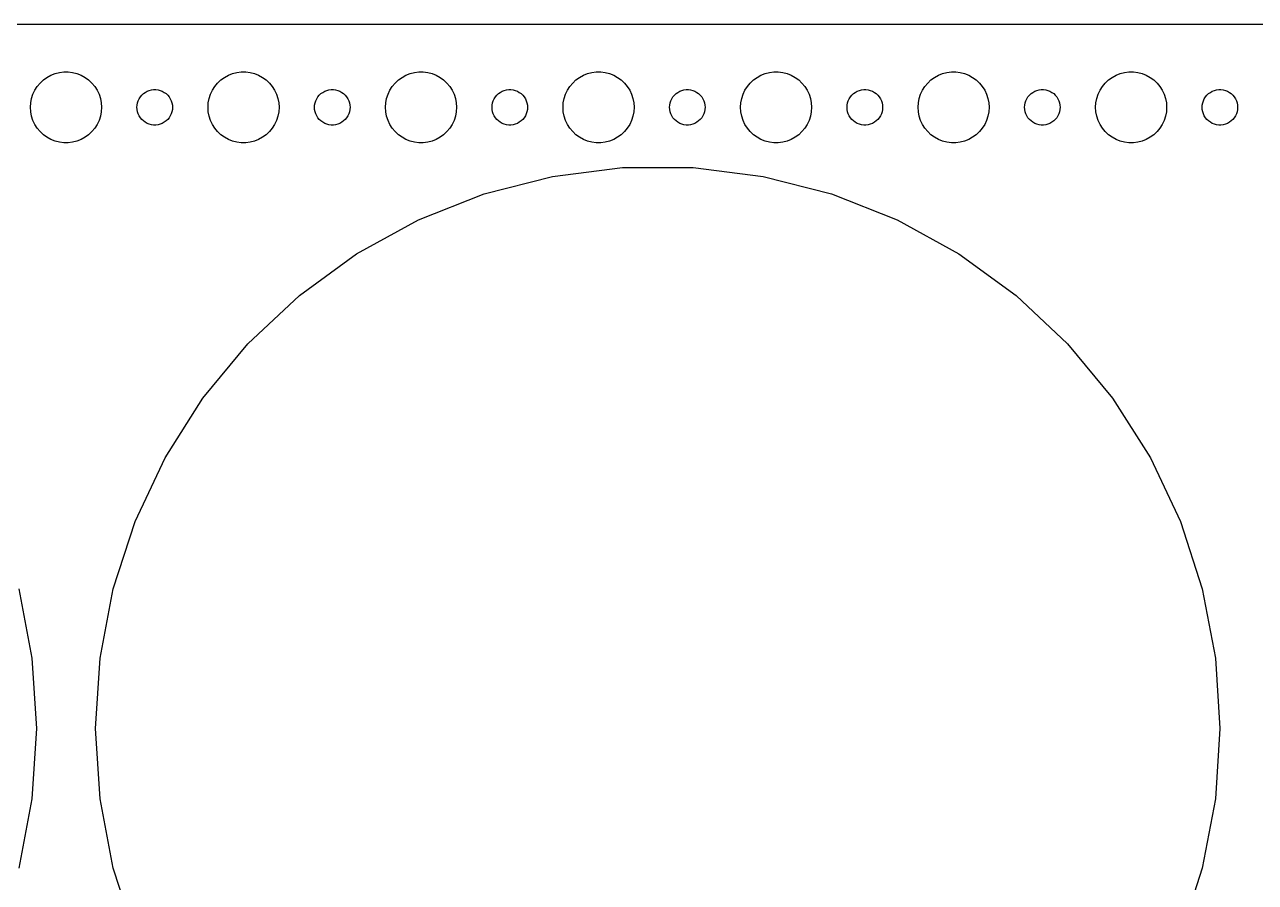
# Model space of a CAD drawing. Header units: metres. Extents: x -202 to 202, y -59 to 59.
# Drawn here: x -3.5 to 100.5, y -13 to 59.5 of the extents above; entities that cross this region are included whole.
import ezdxf

# ---------------------------------------------------------------- set-up
doc = ezdxf.new("R2010")
doc.units = ezdxf.units.M

msp = doc.modelspace()

# ---------------------------------------------------------------- linework, layer by layer
for p, q in [((197.314, 59.4901), (-197.314, 59.4901)), ((-1.60747, 55.033), (-1.27733, 55.2145)), ((-1.27733, 55.2145), (-0.92705, 55.3532)), ((-0.92705, 55.3532), (-0.56213, 55.4469)), ((-0.56213, 55.4469), (-0.18837, 55.4941)), ((-0.18837, 55.4941), (0.18837, 55.4941)), ((0.18837, 55.4941), (0.56213, 55.4469)), ((0.56213, 55.4469), (0.92705, 55.3532)), ((0.92705, 55.3532), (1.27733, 55.2145)), ((1.27733, 55.2145), (1.60747, 55.033)), ((13.3925, 55.033), (13.7227, 55.2145)), ((13.7227, 55.2145), (14.0729, 55.3532)), ((14.0729, 55.3532), (14.4379, 55.4469)), ((14.4379, 55.4469), (14.8116, 55.4941)), ((14.8116, 55.4941), (15.1884, 55.4941)), ((15.1884, 55.4941), (15.5621, 55.4469)), ((15.5621, 55.4469), (15.927, 55.3532)), ((15.927, 55.3532), (16.2773, 55.2145)), ((16.2773, 55.2145), (16.6075, 55.033)), ((28.3925, 55.033), (28.7227, 55.2145)), ((28.7227, 55.2145), (29.0729, 55.3532)), ((29.0729, 55.3532), (29.4379, 55.4469)), ((29.4379, 55.4469), (29.8116, 55.4941)), ((29.8116, 55.4941), (30.1884, 55.4941)), ((30.1884, 55.4941), (30.5621, 55.4469)), ((30.5621, 55.4469), (30.927, 55.3532)), ((30.927, 55.3532), (31.2773, 55.2145)), ((31.2773, 55.2145), (31.6075, 55.033)), ((43.3925, 55.033), (43.7227, 55.2145)), ((43.7227, 55.2145), (44.0729, 55.3532)), ((44.0729, 55.3532), (44.4379, 55.4469)), ((44.4379, 55.4469), (44.8116, 55.4941)), ((44.8116, 55.4941), (45.1884, 55.4941)), ((45.1884, 55.4941), (45.5621, 55.4469)), ((45.5621, 55.4469), (45.927, 55.3532)), ((45.927, 55.3532), (46.2773, 55.2145)), ((46.2773, 55.2145), (46.6075, 55.033)), ((58.3925, 55.033), (58.7227, 55.2145)), ((58.7227, 55.2145), (59.0729, 55.3532)), ((59.0729, 55.3532), (59.4379, 55.4469)), ((59.4379, 55.4469), (59.8116, 55.4941)), ((59.8116, 55.4941), (60.1884, 55.4941)), ((60.1884, 55.4941), (60.5621, 55.4469)), ((60.5621, 55.4469), (60.927, 55.3532)), ((60.927, 55.3532), (61.2773, 55.2145)), ((61.2773, 55.2145), (61.6075, 55.033)), ((73.3925, 55.033), (73.7227, 55.2145)), ((73.7227, 55.2145), (74.073, 55.3532)), ((74.073, 55.3532), (74.4379, 55.4469)), ((74.4379, 55.4469), (74.8116, 55.4941)), ((74.8116, 55.4941), (75.1884, 55.4941)), ((75.1884, 55.4941), (75.5621, 55.4469)), ((75.5621, 55.4469), (75.927, 55.3532)), ((75.927, 55.3532), (76.2773, 55.2145)), ((76.2773, 55.2145), (76.6075, 55.033)), ((88.3925, 55.033), (88.7227, 55.2145)), ((88.7227, 55.2145), (89.073, 55.3532)), ((89.073, 55.3532), (89.4379, 55.4469)), ((89.4379, 55.4469), (89.8116, 55.4941)), ((89.8116, 55.4941), (90.1884, 55.4941)), ((90.1884, 55.4941), (90.5621, 55.4469)), ((90.5621, 55.4469), (90.927, 55.3532)), ((90.927, 55.3532), (91.2773, 55.2145)), ((91.2773, 55.2145), (91.6075, 55.033)), ((-2.62891, 53.9453), (-2.42705, 54.2634)), ((-2.42705, 54.2634), (-2.1869, 54.5536)), ((-2.1869, 54.5536), (-1.91226, 54.8115)), ((-1.91226, 54.8115), (-1.60747, 55.033)), ((1.60747, 55.033), (1.91226, 54.8115)), ((1.91226, 54.8115), (2.1869, 54.5536)), ((2.1869, 54.5536), (2.42705, 54.2634)), ((2.42705, 54.2634), (2.62891, 53.9453)), ((12.3711, 53.9453), (12.5729, 54.2634)), ((12.5729, 54.2634), (12.8131, 54.5536)), ((12.8131, 54.5536), (13.0877, 54.8115)), ((13.0877, 54.8115), (13.3925, 55.033)), ((16.6075, 55.033), (16.9123, 54.8115)), ((16.9123, 54.8115), (17.1869, 54.5536)), ((17.1869, 54.5536), (17.427, 54.2634)), ((17.427, 54.2634), (17.6289, 53.9453)), ((27.3711, 53.9453), (27.5729, 54.2634)), ((27.5729, 54.2634), (27.8131, 54.5536)), ((27.8131, 54.5536), (28.0877, 54.8115)), ((28.0877, 54.8115), (28.3925, 55.033)), ((31.6075, 55.033), (31.9123, 54.8115)), ((31.9123, 54.8115), (32.1869, 54.5536)), ((32.1869, 54.5536), (32.427, 54.2634)), ((32.427, 54.2634), (32.6289, 53.9453)), ((42.3711, 53.9453), (42.5729, 54.2634)), ((42.5729, 54.2634), (42.8131, 54.5536)), ((42.8131, 54.5536), (43.0877, 54.8115)), ((43.0877, 54.8115), (43.3925, 55.033)), ((46.6075, 55.033), (46.9123, 54.8115)), ((46.9123, 54.8115), (47.1869, 54.5536)), ((47.1869, 54.5536), (47.427, 54.2634)), ((47.427, 54.2634), (47.6289, 53.9453)), ((57.3711, 53.9453), (57.5729, 54.2634)), ((57.5729, 54.2634), (57.8131, 54.5536)), ((57.8131, 54.5536), (58.0877, 54.8115)), ((58.0877, 54.8115), (58.3925, 55.033)), ((61.6075, 55.033), (61.9123, 54.8115)), ((61.9123, 54.8115), (62.1869, 54.5536)), ((62.1869, 54.5536), (62.427, 54.2634)), ((62.427, 54.2634), (62.6289, 53.9453)), ((72.3711, 53.9453), (72.573, 54.2634)), ((72.573, 54.2634), (72.8131, 54.5536)), ((72.8131, 54.5536), (73.0877, 54.8115)), ((73.0877, 54.8115), (73.3925, 55.033)), ((76.6075, 55.033), (76.9123, 54.8115)), ((76.9123, 54.8115), (77.1869, 54.5536)), ((77.1869, 54.5536), (77.427, 54.2634)), ((77.427, 54.2634), (77.6289, 53.9453)), ((87.3711, 53.9453), (87.573, 54.2634)), ((87.573, 54.2634), (87.8131, 54.5536)), ((87.8131, 54.5536), (88.0877, 54.8115)), ((88.0877, 54.8115), (88.3925, 55.033)), ((91.6075, 55.033), (91.9123, 54.8115)), ((91.9123, 54.8115), (92.1869, 54.5536)), ((92.1869, 54.5536), (92.427, 54.2634)), ((92.427, 54.2634), (92.6289, 53.9453)), ((-2.97633, 52.876), (-2.90575, 53.2461)), ((-2.90575, 53.2461), (-2.78932, 53.6044)), ((-2.78932, 53.6044), (-2.62891, 53.9453)), ((2.62891, 53.9453), (2.78932, 53.6044)), ((2.78932, 53.6044), (2.90575, 53.2461)), ((2.90575, 53.2461), (2.97633, 52.876)), ((6.04712, 52.873), (6.10533, 53.0522)), ((6.10533, 53.0522), (6.18553, 53.2226)), ((6.18553, 53.2226), (6.28647, 53.3817)), ((6.28647, 53.3817), (6.40654, 53.5268)), ((6.40654, 53.5268), (6.54385, 53.6558)), ((6.54385, 53.6558), (6.69626, 53.7665)), ((6.69626, 53.7665), (6.86133, 53.8572)), ((6.86133, 53.8572), (7.03647, 53.9266)), ((7.03647, 53.9266), (7.21892, 53.9734)), ((7.21892, 53.9734), (7.40581, 53.997)), ((7.40581, 53.997), (7.59418, 53.997)), ((7.59418, 53.997), (7.78107, 53.9734)), ((7.78107, 53.9734), (7.96352, 53.9266)), ((7.96352, 53.9266), (8.13866, 53.8572)), ((8.13866, 53.8572), (8.30373, 53.7665)), ((8.30373, 53.7665), (8.45613, 53.6558)), ((8.45613, 53.6558), (8.59344, 53.5268)), ((8.59344, 53.5268), (8.71352, 53.3817)), ((8.71352, 53.3817), (8.81445, 53.2226)), ((8.81445, 53.2226), (8.89465, 53.0522)), ((8.89465, 53.0522), (8.95287, 52.873)), ((12.0237, 52.876), (12.0942, 53.2461)), ((12.0942, 53.2461), (12.2107, 53.6044)), ((12.2107, 53.6044), (12.3711, 53.9453)), ((17.6289, 53.9453), (17.7893, 53.6044)), ((17.7893, 53.6044), (17.9057, 53.2461)), ((17.9057, 53.2461), (17.9763, 52.876)), ((21.0471, 52.873), (21.1053, 53.0522)), ((21.1053, 53.0522), (21.1855, 53.2226)), ((21.1855, 53.2226), (21.2865, 53.3817)), ((21.2865, 53.3817), (21.4065, 53.5268)), ((21.4065, 53.5268), (21.5439, 53.6558)), ((21.5439, 53.6558), (21.6963, 53.7665)), ((21.6963, 53.7665), (21.8613, 53.8572)), ((21.8613, 53.8572), (22.0365, 53.9266)), ((22.0365, 53.9266), (22.2189, 53.9734)), ((22.2189, 53.9734), (22.4058, 53.997)), ((22.4058, 53.997), (22.5942, 53.997)), ((22.5942, 53.997), (22.7811, 53.9734)), ((22.7811, 53.9734), (22.9635, 53.9266)), ((22.9635, 53.9266), (23.1387, 53.8572)), ((23.1387, 53.8572), (23.3037, 53.7665)), ((23.3037, 53.7665), (23.4561, 53.6558)), ((23.4561, 53.6558), (23.5934, 53.5268)), ((23.5934, 53.5268), (23.7135, 53.3817)), ((23.7135, 53.3817), (23.8145, 53.2226)), ((23.8145, 53.2226), (23.8947, 53.0522)), ((23.8947, 53.0522), (23.9529, 52.873)), ((27.0237, 52.876), (27.0942, 53.2461)), ((27.0942, 53.2461), (27.2107, 53.6044)), ((27.2107, 53.6044), (27.3711, 53.9453)), ((32.6289, 53.9453), (32.7893, 53.6044)), ((32.7893, 53.6044), (32.9057, 53.2461)), ((32.9057, 53.2461), (32.9763, 52.876)), ((36.0471, 52.873), (36.1053, 53.0522)), ((36.1053, 53.0522), (36.1855, 53.2226)), ((36.1855, 53.2226), (36.2865, 53.3817)), ((36.2865, 53.3817), (36.4065, 53.5268)), ((36.4065, 53.5268), (36.5439, 53.6558)), ((36.5439, 53.6558), (36.6963, 53.7665)), ((36.6963, 53.7665), (36.8613, 53.8572)), ((36.8613, 53.8572), (37.0365, 53.9266)), ((37.0365, 53.9266), (37.2189, 53.9734)), ((37.2189, 53.9734), (37.4058, 53.997)), ((37.4058, 53.997), (37.5942, 53.997)), ((37.5942, 53.997), (37.7811, 53.9734)), ((37.7811, 53.9734), (37.9635, 53.9266)), ((37.9635, 53.9266), (38.1387, 53.8572)), ((38.1387, 53.8572), (38.3037, 53.7665)), ((38.3037, 53.7665), (38.4561, 53.6558)), ((38.4561, 53.6558), (38.5934, 53.5268)), ((38.5934, 53.5268), (38.7135, 53.3817)), ((38.7135, 53.3817), (38.8145, 53.2226)), ((38.8145, 53.2226), (38.8947, 53.0522)), ((38.8947, 53.0522), (38.9529, 52.873)), ((42.0237, 52.876), (42.0942, 53.2461)), ((42.0942, 53.2461), (42.2107, 53.6044)), ((42.2107, 53.6044), (42.3711, 53.9453)), ((47.6289, 53.9453), (47.7893, 53.6044)), ((47.7893, 53.6044), (47.9057, 53.2461)), ((47.9057, 53.2461), (47.9763, 52.876)), ((51.0471, 52.873), (51.1053, 53.0522)), ((51.1053, 53.0522), (51.1855, 53.2226)), ((51.1855, 53.2226), (51.2865, 53.3817)), ((51.2865, 53.3817), (51.4065, 53.5268)), ((51.4065, 53.5268), (51.5439, 53.6558)), ((51.5439, 53.6558), (51.6963, 53.7665)), ((51.6963, 53.7665), (51.8613, 53.8572)), ((51.8613, 53.8572), (52.0365, 53.9266)), ((52.0365, 53.9266), (52.2189, 53.9734)), ((52.2189, 53.9734), (52.4058, 53.997)), ((52.4058, 53.997), (52.5942, 53.997)), ((52.5942, 53.997), (52.7811, 53.9734)), ((52.7811, 53.9734), (52.9635, 53.9266)), ((52.9635, 53.9266), (53.1387, 53.8572)), ((53.1387, 53.8572), (53.3037, 53.7665)), ((53.3037, 53.7665), (53.4561, 53.6558)), ((53.4561, 53.6558), (53.5934, 53.5268)), ((53.5934, 53.5268), (53.7135, 53.3817)), ((53.7135, 53.3817), (53.8145, 53.2226)), ((53.8145, 53.2226), (53.8947, 53.0522)), ((53.8947, 53.0522), (53.9529, 52.873)), ((57.0237, 52.876), (57.0942, 53.2461)), ((57.0942, 53.2461), (57.2107, 53.6044)), ((57.2107, 53.6044), (57.3711, 53.9453)), ((62.6289, 53.9453), (62.7893, 53.6044)), ((62.7893, 53.6044), (62.9057, 53.2461)), ((62.9057, 53.2461), (62.9763, 52.876)), ((66.0471, 52.873), (66.1053, 53.0522)), ((66.1053, 53.0522), (66.1855, 53.2226)), ((66.1855, 53.2226), (66.2865, 53.3817)), ((66.2865, 53.3817), (66.4065, 53.5268)), ((66.4065, 53.5268), (66.5439, 53.6558)), ((66.5439, 53.6558), (66.6963, 53.7665)), ((66.6963, 53.7665), (66.8613, 53.8572)), ((66.8613, 53.8572), (67.0365, 53.9266)), ((67.0365, 53.9266), (67.2189, 53.9734)), ((67.2189, 53.9734), (67.4058, 53.997)), ((67.4058, 53.997), (67.5942, 53.997)), ((67.5942, 53.997), (67.7811, 53.9734)), ((67.7811, 53.9734), (67.9635, 53.9266)), ((67.9635, 53.9266), (68.1387, 53.8572)), ((68.1387, 53.8572), (68.3037, 53.7665)), ((68.3037, 53.7665), (68.4561, 53.6558)), ((68.4561, 53.6558), (68.5934, 53.5268)), ((68.5934, 53.5268), (68.7135, 53.3817)), ((68.7135, 53.3817), (68.8145, 53.2226)), ((68.8145, 53.2226), (68.8947, 53.0522)), ((68.8947, 53.0522), (68.9529, 52.873)), ((72.0237, 52.876), (72.0943, 53.2461)), ((72.0943, 53.2461), (72.2107, 53.6044)), ((72.2107, 53.6044), (72.3711, 53.9453)), ((77.6289, 53.9453), (77.7893, 53.6044)), ((77.7893, 53.6044), (77.9057, 53.2461)), ((77.9057, 53.2461), (77.9763, 52.876)), ((81.0471, 52.873), (81.1053, 53.0522)), ((81.1053, 53.0522), (81.1855, 53.2226)), ((81.1855, 53.2226), (81.2865, 53.3817)), ((81.2865, 53.3817), (81.4065, 53.5268)), ((81.4065, 53.5268), (81.5439, 53.6558)), ((81.5439, 53.6558), (81.6963, 53.7665)), ((81.6963, 53.7665), (81.8613, 53.8572)), ((81.8613, 53.8572), (82.0365, 53.9266)), ((82.0365, 53.9266), (82.2189, 53.9734)), ((82.2189, 53.9734), (82.4058, 53.997)), ((82.4058, 53.997), (82.5942, 53.997)), ((82.5942, 53.997), (82.7811, 53.9734)), ((82.7811, 53.9734), (82.9635, 53.9266)), ((82.9635, 53.9266), (83.1387, 53.8572)), ((83.1387, 53.8572), (83.3037, 53.7665)), ((83.3037, 53.7665), (83.4561, 53.6558)), ((83.4561, 53.6558), (83.5934, 53.5268)), ((83.5934, 53.5268), (83.7135, 53.3817)), ((83.7135, 53.3817), (83.8145, 53.2226)), ((83.8145, 53.2226), (83.8947, 53.0522)), ((83.8947, 53.0522), (83.9529, 52.873)), ((87.0237, 52.876), (87.0943, 53.2461)), ((87.0943, 53.2461), (87.2107, 53.6044)), ((87.2107, 53.6044), (87.3711, 53.9453)), ((92.6289, 53.9453), (92.7893, 53.6044)), ((92.7893, 53.6044), (92.9057, 53.2461)), ((92.9057, 53.2461), (92.9763, 52.876)), ((96.0471, 52.873), (96.1053, 53.0522)), ((96.1053, 53.0522), (96.1855, 53.2226)), ((96.1855, 53.2226), (96.2865, 53.3817)), ((96.2865, 53.3817), (96.4065, 53.5268)), ((96.4065, 53.5268), (96.5439, 53.6558)), ((96.5439, 53.6558), (96.6963, 53.7665)), ((96.6963, 53.7665), (96.8613, 53.8572)), ((96.8613, 53.8572), (97.0365, 53.9266)), ((97.0365, 53.9266), (97.2189, 53.9734)), ((97.2189, 53.9734), (97.4058, 53.997)), ((97.4058, 53.997), (97.5942, 53.997)), ((97.5942, 53.997), (97.7811, 53.9734)), ((97.7811, 53.9734), (97.9635, 53.9266)), ((97.9635, 53.9266), (98.1387, 53.8572)), ((98.1387, 53.8572), (98.3037, 53.7665)), ((98.3037, 53.7665), (98.4561, 53.6558)), ((98.4561, 53.6558), (98.5934, 53.5268)), ((98.5934, 53.5268), (98.7135, 53.3817)), ((98.7135, 53.3817), (98.8145, 53.2226)), ((98.8145, 53.2226), (98.8947, 53.0522)), ((98.8947, 53.0522), (98.9529, 52.873)), ((-3, 52.5), (-2.97633, 52.876)), ((-2.97633, 52.124), (-3, 52.5)), ((-2.90575, 51.7539), (-2.97633, 52.124)), ((2.97633, 52.124), (2.90575, 51.7539)), ((2.97633, 52.876), (3, 52.5)), ((3, 52.5), (2.97633, 52.124)), ((6, 52.5), (6.01183, 52.688)), ((6.01183, 52.312), (6, 52.5)), ((6.01183, 52.688), (6.04712, 52.873)), ((6.04712, 52.127), (6.01183, 52.312)), ((6.10533, 51.9478), (6.04712, 52.127)), ((8.95287, 52.127), (8.89465, 51.9478)), ((8.95287, 52.873), (8.98816, 52.688)), ((8.98816, 52.312), (8.95287, 52.127)), ((8.98816, 52.688), (9, 52.5)), ((9, 52.5), (8.98816, 52.312)), ((12, 52.5), (12.0237, 52.876)), ((12.0237, 52.124), (12, 52.5)), ((12.0942, 51.7539), (12.0237, 52.124)), ((17.9763, 52.124), (17.9057, 51.7539)), ((17.9763, 52.876), (18, 52.5)), ((18, 52.5), (17.9763, 52.124)), ((21, 52.5), (21.0118, 52.688)), ((21.0118, 52.312), (21, 52.5)), ((21.0118, 52.688), (21.0471, 52.873)), ((21.0471, 52.127), (21.0118, 52.312)), ((21.1053, 51.9478), (21.0471, 52.127)), ((23.9529, 52.127), (23.8947, 51.9478)), ((23.9529, 52.873), (23.9882, 52.688)), ((23.9882, 52.312), (23.9529, 52.127)), ((23.9882, 52.688), (24, 52.5)), ((24, 52.5), (23.9882, 52.312)), ((27, 52.5), (27.0237, 52.876)), ((27.0237, 52.124), (27, 52.5)), ((27.0942, 51.7539), (27.0237, 52.124)), ((32.9763, 52.124), (32.9057, 51.7539)), ((32.9763, 52.876), (33, 52.5)), ((33, 52.5), (32.9763, 52.124)), ((36, 52.5), (36.0118, 52.688)), ((36.0118, 52.312), (36, 52.5)), ((36.0118, 52.688), (36.0471, 52.873)), ((36.0471, 52.127), (36.0118, 52.312)), ((36.1053, 51.9478), (36.0471, 52.127)), ((38.9529, 52.127), (38.8947, 51.9478)), ((38.9529, 52.873), (38.9882, 52.688)), ((38.9882, 52.312), (38.9529, 52.127)), ((38.9882, 52.688), (39, 52.5)), ((39, 52.5), (38.9882, 52.312)), ((42, 52.5), (42.0237, 52.876)), ((42.0237, 52.124), (42, 52.5)), ((42.0942, 51.7539), (42.0237, 52.124)), ((47.9763, 52.124), (47.9057, 51.7539)), ((47.9763, 52.876), (48, 52.5)), ((48, 52.5), (47.9763, 52.124)), ((51, 52.5), (51.0118, 52.688)), ((51.0118, 52.312), (51, 52.5)), ((51.0118, 52.688), (51.0471, 52.873)), ((51.0471, 52.127), (51.0118, 52.312)), ((51.1053, 51.9478), (51.0471, 52.127)), ((53.9529, 52.127), (53.8947, 51.9478)), ((53.9529, 52.873), (53.9882, 52.688)), ((53.9882, 52.312), (53.9529, 52.127)), ((53.9882, 52.688), (54, 52.5)), ((54, 52.5), (53.9882, 52.312)), ((57, 52.5), (57.0237, 52.876)), ((57.0237, 52.124), (57, 52.5)), ((57.0942, 51.7539), (57.0237, 52.124)), ((62.9763, 52.124), (62.9057, 51.7539)), ((62.9763, 52.876), (63, 52.5)), ((63, 52.5), (62.9763, 52.124)), ((66, 52.5), (66.0118, 52.688)), ((66.0118, 52.312), (66, 52.5)), ((66.0118, 52.688), (66.0471, 52.873)), ((66.0471, 52.127), (66.0118, 52.312)), ((66.1053, 51.9478), (66.0471, 52.127)), ((68.9529, 52.127), (68.8947, 51.9478)), ((68.9529, 52.873), (68.9882, 52.688)), ((68.9882, 52.312), (68.9529, 52.127)), ((68.9882, 52.688), (69, 52.5)), ((69, 52.5), (68.9882, 52.312)), ((72, 52.5), (72.0237, 52.876)), ((72.0237, 52.124), (72, 52.5)), ((72.0943, 51.7539), (72.0237, 52.124)), ((77.9763, 52.124), (77.9057, 51.7539)), ((77.9763, 52.876), (78, 52.5)), ((78, 52.5), (77.9763, 52.124)), ((81, 52.5), (81.0118, 52.688)), ((81.0118, 52.312), (81, 52.5)), ((81.0118, 52.688), (81.0471, 52.873)), ((81.0471, 52.127), (81.0118, 52.312)), ((81.1053, 51.9478), (81.0471, 52.127)), ((83.9529, 52.127), (83.8947, 51.9478)), ((83.9529, 52.873), (83.9882, 52.688)), ((83.9882, 52.312), (83.9529, 52.127)), ((83.9882, 52.688), (84, 52.5)), ((84, 52.5), (83.9882, 52.312)), ((87, 52.5), (87.0237, 52.876)), ((87.0237, 52.124), (87, 52.5)), ((87.0943, 51.7539), (87.0237, 52.124)), ((92.9763, 52.124), (92.9057, 51.7539)), ((92.9763, 52.876), (93, 52.5)), ((93, 52.5), (92.9763, 52.124)), ((96, 52.5), (96.0118, 52.688)), ((96.0118, 52.312), (96, 52.5)), ((96.0118, 52.688), (96.0471, 52.873)), ((96.0471, 52.127), (96.0118, 52.312)), ((96.1053, 51.9478), (96.0471, 52.127)), ((98.9529, 52.127), (98.8947, 51.9478)), ((98.9529, 52.873), (98.9882, 52.688)), ((98.9882, 52.312), (98.9529, 52.127)), ((98.9882, 52.688), (99, 52.5)), ((99, 52.5), (98.9882, 52.312)), ((-2.78932, 51.3956), (-2.90575, 51.7539)), ((-2.62891, 51.0547), (-2.78932, 51.3956)), ((-2.42705, 50.7366), (-2.62891, 51.0547)), ((2.62891, 51.0547), (2.42705, 50.7366)), ((2.78932, 51.3956), (2.62891, 51.0547)), ((2.90575, 51.7539), (2.78932, 51.3956)), ((6.18553, 51.7774), (6.10533, 51.9478)), ((6.28647, 51.6183), (6.18553, 51.7774)), ((6.40654, 51.4732), (6.28647, 51.6183)), ((6.54385, 51.3442), (6.40654, 51.4732)), ((6.69626, 51.2335), (6.54385, 51.3442)), ((6.86133, 51.1428), (6.69626, 51.2335)), ((7.03647, 51.0734), (6.86133, 51.1428)), ((7.21892, 51.0266), (7.03647, 51.0734)), ((7.40581, 51.003), (7.21892, 51.0266)), ((7.59418, 51.003), (7.40581, 51.003)), ((7.78107, 51.0266), (7.59418, 51.003)), ((7.96352, 51.0734), (7.78107, 51.0266)), ((8.13866, 51.1428), (7.96352, 51.0734)), ((8.30373, 51.2335), (8.13866, 51.1428)), ((8.45613, 51.3442), (8.30373, 51.2335)), ((8.59344, 51.4732), (8.45613, 51.3442)), ((8.71352, 51.6183), (8.59344, 51.4732)), ((8.81445, 51.7774), (8.71352, 51.6183)), ((8.89465, 51.9478), (8.81445, 51.7774)), ((12.2107, 51.3956), (12.0942, 51.7539)), ((12.3711, 51.0547), (12.2107, 51.3956)), ((12.5729, 50.7366), (12.3711, 51.0547)), ((17.6289, 51.0547), (17.427, 50.7366)), ((17.7893, 51.3956), (17.6289, 51.0547)), ((17.9057, 51.7539), (17.7893, 51.3956)), ((21.1855, 51.7774), (21.1053, 51.9478)), ((21.2865, 51.6183), (21.1855, 51.7774)), ((21.4065, 51.4732), (21.2865, 51.6183)), ((21.5439, 51.3442), (21.4065, 51.4732)), ((21.6963, 51.2335), (21.5439, 51.3442)), ((21.8613, 51.1428), (21.6963, 51.2335)), ((22.0365, 51.0734), (21.8613, 51.1428)), ((22.2189, 51.0266), (22.0365, 51.0734)), ((22.4058, 51.003), (22.2189, 51.0266)), ((22.5942, 51.003), (22.4058, 51.003)), ((22.7811, 51.0266), (22.5942, 51.003)), ((22.9635, 51.0734), (22.7811, 51.0266)), ((23.1387, 51.1428), (22.9635, 51.0734)), ((23.3037, 51.2335), (23.1387, 51.1428)), ((23.4561, 51.3442), (23.3037, 51.2335)), ((23.5934, 51.4732), (23.4561, 51.3442)), ((23.7135, 51.6183), (23.5934, 51.4732)), ((23.8145, 51.7774), (23.7135, 51.6183)), ((23.8947, 51.9478), (23.8145, 51.7774)), ((27.2107, 51.3956), (27.0942, 51.7539)), ((27.3711, 51.0547), (27.2107, 51.3956)), ((27.5729, 50.7366), (27.3711, 51.0547)), ((32.6289, 51.0547), (32.427, 50.7366)), ((32.7893, 51.3956), (32.6289, 51.0547)), ((32.9057, 51.7539), (32.7893, 51.3956)), ((36.1855, 51.7774), (36.1053, 51.9478)), ((36.2865, 51.6183), (36.1855, 51.7774)), ((36.4065, 51.4732), (36.2865, 51.6183)), ((36.5439, 51.3442), (36.4065, 51.4732)), ((36.6963, 51.2335), (36.5439, 51.3442)), ((36.8613, 51.1428), (36.6963, 51.2335)), ((37.0365, 51.0734), (36.8613, 51.1428)), ((37.2189, 51.0266), (37.0365, 51.0734)), ((37.4058, 51.003), (37.2189, 51.0266)), ((37.5942, 51.003), (37.4058, 51.003)), ((37.7811, 51.0266), (37.5942, 51.003)), ((37.9635, 51.0734), (37.7811, 51.0266)), ((38.1387, 51.1428), (37.9635, 51.0734)), ((38.3037, 51.2335), (38.1387, 51.1428)), ((38.4561, 51.3442), (38.3037, 51.2335)), ((38.5934, 51.4732), (38.4561, 51.3442)), ((38.7135, 51.6183), (38.5934, 51.4732)), ((38.8145, 51.7774), (38.7135, 51.6183)), ((38.8947, 51.9478), (38.8145, 51.7774)), ((42.2107, 51.3956), (42.0942, 51.7539)), ((42.3711, 51.0547), (42.2107, 51.3956)), ((42.5729, 50.7366), (42.3711, 51.0547)), ((47.6289, 51.0547), (47.427, 50.7366)), ((47.7893, 51.3956), (47.6289, 51.0547)), ((47.9057, 51.7539), (47.7893, 51.3956)), ((51.1855, 51.7774), (51.1053, 51.9478)), ((51.2865, 51.6183), (51.1855, 51.7774)), ((51.4065, 51.4732), (51.2865, 51.6183)), ((51.5439, 51.3442), (51.4065, 51.4732)), ((51.6963, 51.2335), (51.5439, 51.3442)), ((51.8613, 51.1428), (51.6963, 51.2335)), ((52.0365, 51.0734), (51.8613, 51.1428)), ((52.2189, 51.0266), (52.0365, 51.0734)), ((52.4058, 51.003), (52.2189, 51.0266)), ((52.5942, 51.003), (52.4058, 51.003)), ((52.7811, 51.0266), (52.5942, 51.003)), ((52.9635, 51.0734), (52.7811, 51.0266)), ((53.1387, 51.1428), (52.9635, 51.0734)), ((53.3037, 51.2335), (53.1387, 51.1428)), ((53.4561, 51.3442), (53.3037, 51.2335)), ((53.5934, 51.4732), (53.4561, 51.3442)), ((53.7135, 51.6183), (53.5934, 51.4732)), ((53.8145, 51.7774), (53.7135, 51.6183)), ((53.8947, 51.9478), (53.8145, 51.7774)), ((57.2107, 51.3956), (57.0942, 51.7539)), ((57.3711, 51.0547), (57.2107, 51.3956)), ((57.5729, 50.7366), (57.3711, 51.0547)), ((62.6289, 51.0547), (62.427, 50.7366)), ((62.7893, 51.3956), (62.6289, 51.0547)), ((62.9057, 51.7539), (62.7893, 51.3956)), ((66.1855, 51.7774), (66.1053, 51.9478)), ((66.2865, 51.6183), (66.1855, 51.7774)), ((66.4065, 51.4732), (66.2865, 51.6183)), ((66.5439, 51.3442), (66.4065, 51.4732)), ((66.6963, 51.2335), (66.5439, 51.3442)), ((66.8613, 51.1428), (66.6963, 51.2335)), ((67.0365, 51.0734), (66.8613, 51.1428)), ((67.2189, 51.0266), (67.0365, 51.0734)), ((67.4058, 51.003), (67.2189, 51.0266)), ((67.5942, 51.003), (67.4058, 51.003)), ((67.7811, 51.0266), (67.5942, 51.003)), ((67.9635, 51.0734), (67.7811, 51.0266)), ((68.1387, 51.1428), (67.9635, 51.0734)), ((68.3037, 51.2335), (68.1387, 51.1428)), ((68.4561, 51.3442), (68.3037, 51.2335)), ((68.5934, 51.4732), (68.4561, 51.3442)), ((68.7135, 51.6183), (68.5934, 51.4732)), ((68.8145, 51.7774), (68.7135, 51.6183)), ((68.8947, 51.9478), (68.8145, 51.7774)), ((72.2107, 51.3956), (72.0943, 51.7539)), ((72.3711, 51.0547), (72.2107, 51.3956)), ((72.573, 50.7366), (72.3711, 51.0547)), ((77.6289, 51.0547), (77.427, 50.7366)), ((77.7893, 51.3956), (77.6289, 51.0547)), ((77.9057, 51.7539), (77.7893, 51.3956)), ((81.1855, 51.7774), (81.1053, 51.9478)), ((81.2865, 51.6183), (81.1855, 51.7774)), ((81.4065, 51.4732), (81.2865, 51.6183)), ((81.5439, 51.3442), (81.4065, 51.4732)), ((81.6963, 51.2335), (81.5439, 51.3442)), ((81.8613, 51.1428), (81.6963, 51.2335)), ((82.0365, 51.0734), (81.8613, 51.1428)), ((82.2189, 51.0266), (82.0365, 51.0734)), ((82.4058, 51.003), (82.2189, 51.0266)), ((82.5942, 51.003), (82.4058, 51.003)), ((82.7811, 51.0266), (82.5942, 51.003)), ((82.9635, 51.0734), (82.7811, 51.0266)), ((83.1387, 51.1428), (82.9635, 51.0734)), ((83.3037, 51.2335), (83.1387, 51.1428)), ((83.4561, 51.3442), (83.3037, 51.2335)), ((83.5934, 51.4732), (83.4561, 51.3442)), ((83.7135, 51.6183), (83.5934, 51.4732)), ((83.8145, 51.7774), (83.7135, 51.6183)), ((83.8947, 51.9478), (83.8145, 51.7774)), ((87.2107, 51.3956), (87.0943, 51.7539)), ((87.3711, 51.0547), (87.2107, 51.3956)), ((87.573, 50.7366), (87.3711, 51.0547)), ((92.6289, 51.0547), (92.427, 50.7366)), ((92.7893, 51.3956), (92.6289, 51.0547)), ((92.9057, 51.7539), (92.7893, 51.3956)), ((96.1855, 51.7774), (96.1053, 51.9478)), ((96.2865, 51.6183), (96.1855, 51.7774)), ((96.4065, 51.4732), (96.2865, 51.6183)), ((96.5439, 51.3442), (96.4065, 51.4732)), ((96.6963, 51.2335), (96.5439, 51.3442)), ((96.8613, 51.1428), (96.6963, 51.2335)), ((97.0365, 51.0734), (96.8613, 51.1428)), ((97.2189, 51.0266), (97.0365, 51.0734)), ((97.4058, 51.003), (97.2189, 51.0266)), ((97.5942, 51.003), (97.4058, 51.003)), ((97.7811, 51.0266), (97.5942, 51.003)), ((97.9635, 51.0734), (97.7811, 51.0266)), ((98.1387, 51.1428), (97.9635, 51.0734)), ((98.3037, 51.2335), (98.1387, 51.1428)), ((98.4561, 51.3442), (98.3037, 51.2335)), ((98.5934, 51.4732), (98.4561, 51.3442)), ((98.7135, 51.6183), (98.5934, 51.4732)), ((98.8145, 51.7774), (98.7135, 51.6183)), ((98.8947, 51.9478), (98.8145, 51.7774)), ((-2.1869, 50.4464), (-2.42705, 50.7366)), ((-1.91226, 50.1885), (-2.1869, 50.4464)), ((-1.60747, 49.967), (-1.91226, 50.1885)), ((-1.27733, 49.7855), (-1.60747, 49.967)), ((1.60747, 49.967), (1.27733, 49.7855)), ((1.91226, 50.1885), (1.60747, 49.967)), ((2.1869, 50.4464), (1.91226, 50.1885)), ((2.42705, 50.7366), (2.1869, 50.4464)), ((12.8131, 50.4464), (12.5729, 50.7366)), ((13.0877, 50.1885), (12.8131, 50.4464)), ((13.3925, 49.967), (13.0877, 50.1885)), ((13.7227, 49.7855), (13.3925, 49.967)), ((16.6075, 49.967), (16.2773, 49.7855)), ((16.9123, 50.1885), (16.6075, 49.967)), ((17.1869, 50.4464), (16.9123, 50.1885)), ((17.427, 50.7366), (17.1869, 50.4464)), ((27.8131, 50.4464), (27.5729, 50.7366)), ((28.0877, 50.1885), (27.8131, 50.4464)), ((28.3925, 49.967), (28.0877, 50.1885)), ((28.7227, 49.7855), (28.3925, 49.967)), ((31.6075, 49.967), (31.2773, 49.7855)), ((31.9123, 50.1885), (31.6075, 49.967)), ((32.1869, 50.4464), (31.9123, 50.1885)), ((32.427, 50.7366), (32.1869, 50.4464)), ((42.8131, 50.4464), (42.5729, 50.7366)), ((43.0877, 50.1885), (42.8131, 50.4464)), ((43.3925, 49.967), (43.0877, 50.1885)), ((43.7227, 49.7855), (43.3925, 49.967)), ((46.6075, 49.967), (46.2773, 49.7855)), ((46.9123, 50.1885), (46.6075, 49.967)), ((47.1869, 50.4464), (46.9123, 50.1885)), ((47.427, 50.7366), (47.1869, 50.4464)), ((57.8131, 50.4464), (57.5729, 50.7366)), ((58.0877, 50.1885), (57.8131, 50.4464)), ((58.3925, 49.967), (58.0877, 50.1885)), ((58.7227, 49.7855), (58.3925, 49.967)), ((61.6075, 49.967), (61.2773, 49.7855)), ((61.9123, 50.1885), (61.6075, 49.967)), ((62.1869, 50.4464), (61.9123, 50.1885)), ((62.427, 50.7366), (62.1869, 50.4464)), ((72.8131, 50.4464), (72.573, 50.7366)), ((73.0877, 50.1885), (72.8131, 50.4464)), ((73.3925, 49.967), (73.0877, 50.1885)), ((73.7227, 49.7855), (73.3925, 49.967)), ((76.6075, 49.967), (76.2773, 49.7855)), ((76.9123, 50.1885), (76.6075, 49.967)), ((77.1869, 50.4464), (76.9123, 50.1885)), ((77.427, 50.7366), (77.1869, 50.4464)), ((87.8131, 50.4464), (87.573, 50.7366)), ((88.0877, 50.1885), (87.8131, 50.4464)), ((88.3925, 49.967), (88.0877, 50.1885)), ((88.7227, 49.7855), (88.3925, 49.967)), ((91.6075, 49.967), (91.2773, 49.7855)), ((91.9123, 50.1885), (91.6075, 49.967)), ((92.1869, 50.4464), (91.9123, 50.1885)), ((92.427, 50.7366), (92.1869, 50.4464)), ((-0.92705, 49.6468), (-1.27733, 49.7855)), ((-0.56213, 49.5531), (-0.92705, 49.6468)), ((-0.18837, 49.5059), (-0.56213, 49.5531)), ((0.18837, 49.5059), (-0.18837, 49.5059)), ((0.56213, 49.5531), (0.18837, 49.5059)), ((0.92705, 49.6468), (0.56213, 49.5531)), ((1.27733, 49.7855), (0.92705, 49.6468)), ((14.0729, 49.6468), (13.7227, 49.7855)), ((14.4379, 49.5531), (14.0729, 49.6468)), ((14.8116, 49.5059), (14.4379, 49.5531)), ((15.1884, 49.5059), (14.8116, 49.5059)), ((15.5621, 49.5531), (15.1884, 49.5059)), ((15.927, 49.6468), (15.5621, 49.5531)), ((16.2773, 49.7855), (15.927, 49.6468)), ((29.0729, 49.6468), (28.7227, 49.7855)), ((29.4379, 49.5531), (29.0729, 49.6468)), ((29.8116, 49.5059), (29.4379, 49.5531)), ((30.1884, 49.5059), (29.8116, 49.5059)), ((30.5621, 49.5531), (30.1884, 49.5059)), ((30.927, 49.6468), (30.5621, 49.5531)), ((31.2773, 49.7855), (30.927, 49.6468)), ((44.0729, 49.6468), (43.7227, 49.7855)), ((44.4379, 49.5531), (44.0729, 49.6468)), ((44.8116, 49.5059), (44.4379, 49.5531)), ((45.1884, 49.5059), (44.8116, 49.5059)), ((45.5621, 49.5531), (45.1884, 49.5059)), ((45.927, 49.6468), (45.5621, 49.5531)), ((46.2773, 49.7855), (45.927, 49.6468)), ((59.0729, 49.6468), (58.7227, 49.7855)), ((59.4379, 49.5531), (59.0729, 49.6468)), ((59.8116, 49.5059), (59.4379, 49.5531)), ((60.1884, 49.5059), (59.8116, 49.5059)), ((60.5621, 49.5531), (60.1884, 49.5059)), ((60.927, 49.6468), (60.5621, 49.5531)), ((61.2773, 49.7855), (60.927, 49.6468)), ((74.073, 49.6468), (73.7227, 49.7855)), ((74.4379, 49.5531), (74.073, 49.6468)), ((74.8116, 49.5059), (74.4379, 49.5531)), ((75.1884, 49.5059), (74.8116, 49.5059)), ((75.5621, 49.5531), (75.1884, 49.5059)), ((75.927, 49.6468), (75.5621, 49.5531)), ((76.2773, 49.7855), (75.927, 49.6468)), ((89.073, 49.6468), (88.7227, 49.7855)), ((89.4379, 49.5531), (89.073, 49.6468)), ((89.8116, 49.5059), (89.4379, 49.5531)), ((90.1884, 49.5059), (89.8116, 49.5059)), ((90.5621, 49.5531), (90.1884, 49.5059)), ((90.927, 49.6468), (90.5621, 49.5531)), ((91.2773, 49.7855), (90.927, 49.6468)), ((41.0994, 46.6586), (47.0174, 47.4063)), ((47.0174, 47.4063), (52.9825, 47.4063)), ((52.9825, 47.4063), (58.9006, 46.6586)), ((35.3217, 45.1752), (41.0994, 46.6586)), ((58.9006, 46.6586), (64.6783, 45.1752)), ((29.7755, 42.9793), (35.3217, 45.1752)), ((64.6783, 45.1752), (70.2245, 42.9793)), ((24.5482, 40.1056), (29.7755, 42.9793)), ((70.2245, 42.9793), (75.4518, 40.1056)), ((19.7224, 36.5994), (24.5482, 40.1056)), ((75.4518, 40.1056), (80.2776, 36.5994)), ((15.374, 32.516), (19.7224, 36.5994)), ((80.2776, 36.5994), (84.626, 32.516)), ((11.5717, 27.9198), (15.374, 32.516)), ((84.626, 32.516), (88.4283, 27.9198)), ((8.37543, 22.8833), (11.5717, 27.9198)), ((88.4283, 27.9198), (91.6246, 22.8833)), ((5.8356, 17.4859), (8.37543, 22.8833)), ((91.6246, 22.8833), (94.1644, 17.4859)), ((3.99229, 11.8128), (5.8356, 17.4859)), ((94.1644, 17.4859), (96.0077, 11.8128)), ((-3.99229, 11.8128), (-2.87454, 5.95332)), ((2.87454, 5.95332), (3.99229, 11.8128)), ((96.0077, 11.8128), (97.1254, 5.95332)), ((-2.87454, 5.95332), (-2.5, 0)), ((2.5, 0), (2.87454, 5.95332)), ((97.1254, 5.95332), (97.5, 0)), ((-2.5, 0), (-2.87454, -5.95332)), ((2.87454, -5.95332), (2.5, 0)), ((97.5, 0), (97.1254, -5.95332)), ((-2.87454, -5.95332), (-3.99229, -11.8128)), ((3.99229, -11.8128), (2.87454, -5.95332)), ((97.1254, -5.95332), (96.0077, -11.8128)), ((5.8356, -17.4859), (3.99229, -11.8128)), ((96.0077, -11.8128), (94.1644, -17.4859))]:
    msp.add_line(p, q)

doc.saveas('drawing.dxf')
